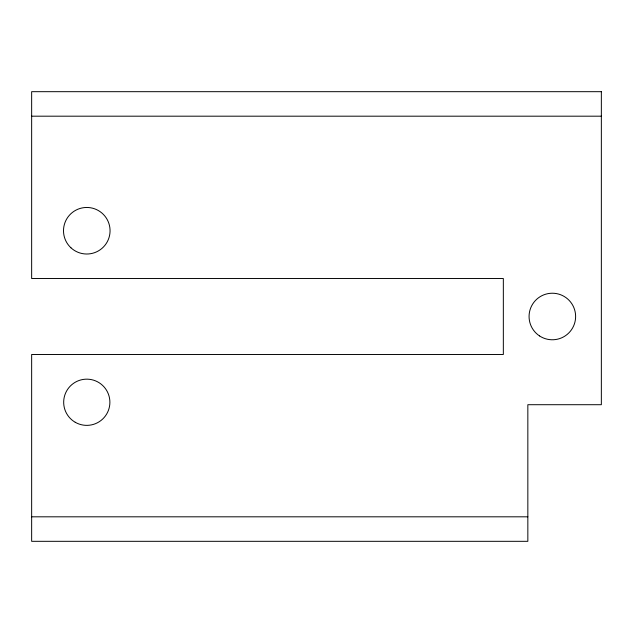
<?xml version="1.0" encoding="UTF-8"?>
<svg xmlns="http://www.w3.org/2000/svg" width="633" height="633" viewBox="0 0 633 633"><rect width="100%" height="100%" fill="white"/><g stroke="black" fill="none" stroke-linecap="round" stroke-linejoin="round"><path stroke-width="0.95" d="M31.65 116.187L601.35 116.187M31.65 516.813L527.843 516.813M601.35 91.682L31.65 91.682L31.65 278.52L503.338 278.52L503.338 354.48L31.65 354.48L31.65 541.318L527.843 541.318L527.843 404.709L601.35 404.709L601.35 91.682M539.522 335.925A23.279 23.279 0 0 0 575.579 317.893A23.279 23.279 0 0 0 541.927 295.682A23.279 23.279 0 0 0 539.522 335.925M75.232 422.274A23.104 23.104 0 0 0 109.889 402.264A23.104 23.104 0 0 0 75.232 382.253A23.104 23.104 0 0 0 75.232 422.274M70.951 247.804A23.279 23.279 0 0 0 109.477 235.919A23.279 23.279 0 0 0 79.924 208.494A23.279 23.279 0 0 0 70.951 247.804"/></g></svg>
